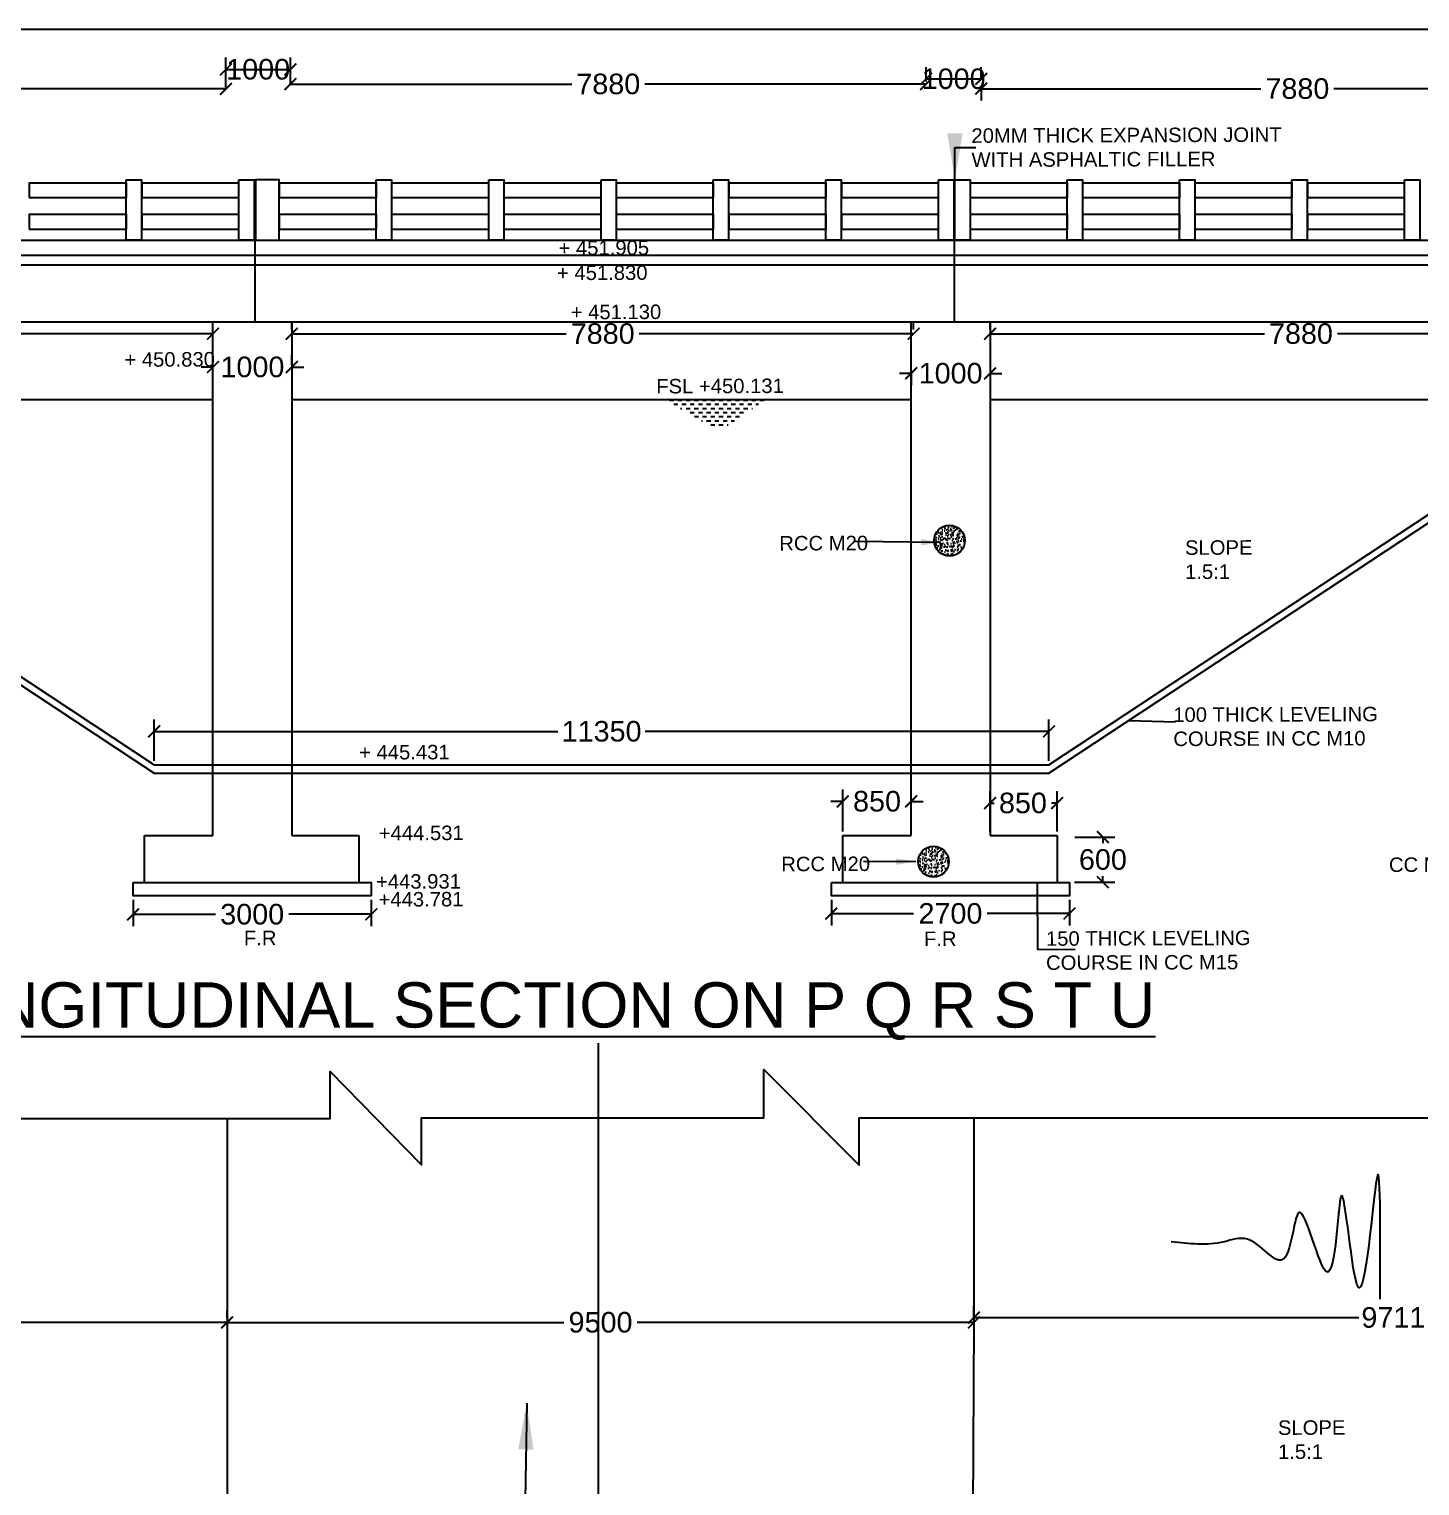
# Model space of a CAD drawing. Header units: inches. Extents: x 0 to 11487, y 0 to 10656.
# Drawn here: x 612.46 to 633.58, y 521.7 to 543.82 of the extents above; entities that cross this region are included whole.
import ezdxf

# ---------------------------------------------------------------- set-up
doc = ezdxf.new("R2010")
doc.units = ezdxf.units.IN
doc.header["$MEASUREMENT"] = 0
doc.layers.add('DIMENSION', color=255, linetype='Continuous')
doc.layers.add('TEXT', color=255, linetype='Continuous')
doc.styles.get("Standard").update_dxf_attribs({"font": 'arial.ttf'})
doc.styles.add('TIMES NEW ROMAN', font='times.ttf')
doc.dimstyles.new('dig', dxfattribs={"dimtxt": 0.3125, "dimasz": 0.18, "dimexe": 0.18, "dimexo": 0.0625, "dimgap": 0.09, "dimtad": 0, "dimtih": 1, "dimtoh": 1, "dimdec": 4, "dimzin": 0, "dimdsep": 46, "dimtxsty": 'Standard', "dimblk": 'ARCHTICK', "dimcen": 0.09, "dimadec": 0, "dimazin": 0, "dimtfac": 1, "dimtdec": 4, "dimtofl": 0, "dimtmove": 0, "dimatfit": 3, "dimldrblk": 'ARCHTICK', "dimfxl": 1, "dimtolj": 1, "dimtzin": 0, "dimarcsym": 0})
doc.dimstyles.new('ISO-25', dxfattribs={"dimtxt": 0.636364, "dimasz": 0.703125, "dimexe": 1.25, "dimexo": 0.625, "dimtad": 0, "dimtih": 1, "dimtoh": 1, "dimlfac": 100, "dimtxsty": 'TIMES NEW ROMAN', "dimcen": 2.5, "dimadec": 0, "dimazin": 0, "dimtfac": 1, "dimtmove": 0, "dimatfit": 3, "dimfxl": 1, "dimarcsym": 0})

# ---------------------------------------------------------------- blocks, each defined once
blk = doc.blocks.new('_ArchTick')
at = {"color": 0, "linetype": 'ByBlock', "const_width": 0.15}
blk.add_lwpolyline([(-0.5, -0.5), (0.5, 0.5)], dxfattribs=at)
blk = doc.blocks.new('*D43')
at = {"layer": 'Defpoints', "color": 0, "transparency": 16777216}
for p in [(605.529, 542.878), (615.448, 542.915), (615.448, 542.878)]:
    blk.add_point(p, dxfattribs=at)
at = {"layer": 'TEXT', "color": 0, "lineweight": -2, "transparency": 16777216}
for p, q in [((605.529, 542.941), (605.529, 543.095)), ((615.448, 542.941), (615.448, 543.095)), ((605.529, 542.915), (609.934, 542.915)), ((615.448, 542.915), (611.043, 542.915))]:
    blk.add_line(p, q, dxfattribs=at)
at = {"layer": 'TEXT', "color": 0, "lineweight": -2, "transparency": 16777216, "xscale": 0.18, "yscale": 0.18, "zscale": 0.18, "rotation": 180}
blk.add_blockref('_ArchTick', (605.529, 542.915), dxfattribs=at)
at = {"layer": 'TEXT', "color": 0, "lineweight": -2, "transparency": 16777216, "xscale": 0.18, "yscale": 0.18, "zscale": 0.18}
blk.add_blockref('_ArchTick', (615.448, 542.915), dxfattribs=at)
at = {"layer": 'TEXT', "color": 0, "transparency": 16777216, "insert": (610.488, 542.915), "char_height": 0.3125, "attachment_point": 5}
blk.add_mtext('\\A1;7880', dxfattribs=at)
blk = doc.blocks.new('*D44')
at = {"layer": 'Defpoints', "color": 0, "transparency": 16777216}
for p in [(616.429, 543.211), (615.448, 542.915), (616.429, 542.915)]:
    blk.add_point(p, dxfattribs=at)
at = {"layer": 'TEXT', "color": 0, "lineweight": -2, "transparency": 16777216}
for p, q in [((615.448, 542.978), (615.448, 543.391)), ((615.448, 543.211), (616.429, 543.211)), ((616.429, 542.978), (616.429, 543.391))]:
    blk.add_line(p, q, dxfattribs=at)
at = {"layer": 'TEXT', "color": 0, "lineweight": -2, "transparency": 16777216, "xscale": 0.18, "yscale": 0.18, "zscale": 0.18, "rotation": 180}
blk.add_blockref('_ArchTick', (615.448, 543.211), dxfattribs=at)
at = {"layer": 'TEXT', "color": 0, "lineweight": -2, "transparency": 16777216, "xscale": 0.18, "yscale": 0.18, "zscale": 0.18}
blk.add_blockref('_ArchTick', (616.429, 543.211), dxfattribs=at)
at = {"layer": 'TEXT', "color": 0, "transparency": 16777216, "insert": (615.938, 543.211), "char_height": 0.3125, "attachment_point": 5}
blk.add_mtext('\\A1;1000', dxfattribs=at)
blk = doc.blocks.new('*D45')
at = {"layer": 'Defpoints', "color": 0, "transparency": 16777216}
for p in [(626.084, 542.988), (616.429, 542.966), (626.084, 542.966)]:
    blk.add_point(p, dxfattribs=at)
at = {"layer": 'TEXT', "color": 0, "lineweight": -2, "transparency": 16777216}
for p, q in [((616.429, 543.028), (616.429, 543.168)), ((616.429, 542.988), (620.702, 542.988)), ((626.084, 542.988), (621.811, 542.988)), ((626.084, 543.028), (626.084, 543.168))]:
    blk.add_line(p, q, dxfattribs=at)
at = {"layer": 'TEXT', "color": 0, "lineweight": -2, "transparency": 16777216, "xscale": 0.18, "yscale": 0.18, "zscale": 0.18, "rotation": 180}
blk.add_blockref('_ArchTick', (616.429, 542.988), dxfattribs=at)
at = {"layer": 'TEXT', "color": 0, "lineweight": -2, "transparency": 16777216, "xscale": 0.18, "yscale": 0.18, "zscale": 0.18}
blk.add_blockref('_ArchTick', (626.084, 542.988), dxfattribs=at)
at = {"layer": 'TEXT', "color": 0, "transparency": 16777216, "insert": (621.257, 542.988), "char_height": 0.3125, "attachment_point": 5}
blk.add_mtext('\\A1;7880', dxfattribs=at)
blk = doc.blocks.new('*D46')
at = {"layer": 'Defpoints', "color": 0, "transparency": 16777216}
for p in [(626.084, 542.988), (626.922, 543.067), (626.922, 542.988)]:
    blk.add_point(p, dxfattribs=at)
at = {"layer": 'TEXT', "color": 0, "lineweight": -2, "transparency": 16777216}
for p, q in [((626.084, 543.05), (626.084, 543.247)), ((626.922, 543.05), (626.922, 543.247)), ((626.084, 543.067), (626.922, 543.067))]:
    blk.add_line(p, q, dxfattribs=at)
at = {"layer": 'TEXT', "color": 0, "lineweight": -2, "transparency": 16777216, "xscale": 0.18, "yscale": 0.18, "zscale": 0.18, "rotation": 180}
blk.add_blockref('_ArchTick', (626.084, 543.067), dxfattribs=at)
at = {"layer": 'TEXT', "color": 0, "lineweight": -2, "transparency": 16777216, "xscale": 0.18, "yscale": 0.18, "zscale": 0.18}
blk.add_blockref('_ArchTick', (626.922, 543.067), dxfattribs=at)
at = {"layer": 'TEXT', "color": 0, "transparency": 16777216, "insert": (626.503, 543.067), "char_height": 0.3125, "attachment_point": 5}
blk.add_mtext('\\A1;1000', dxfattribs=at)
blk = doc.blocks.new('*D47')
at = {"layer": 'Defpoints', "color": 0, "transparency": 16777216}
for p in [(626.922, 542.988), (636.527, 542.988), (636.527, 542.918)]:
    blk.add_point(p, dxfattribs=at)
at = {"layer": 'TEXT', "color": 0, "lineweight": -2, "transparency": 16777216}
for p, q in [((626.922, 542.925), (626.922, 542.738)), ((626.922, 542.918), (631.169, 542.918)), ((636.527, 542.918), (632.279, 542.918)), ((636.527, 542.925), (636.527, 542.738))]:
    blk.add_line(p, q, dxfattribs=at)
at = {"layer": 'TEXT', "color": 0, "lineweight": -2, "transparency": 16777216, "xscale": 0.18, "yscale": 0.18, "zscale": 0.18, "rotation": 180}
blk.add_blockref('_ArchTick', (626.922, 542.918), dxfattribs=at)
at = {"layer": 'TEXT', "color": 0, "lineweight": -2, "transparency": 16777216, "xscale": 0.18, "yscale": 0.18, "zscale": 0.18}
blk.add_blockref('_ArchTick', (636.527, 542.918), dxfattribs=at)
at = {"layer": 'TEXT', "color": 0, "transparency": 16777216, "insert": (631.724, 542.918), "char_height": 0.3125, "attachment_point": 5}
blk.add_mtext('\\A1;7880', dxfattribs=at)
blk = doc.blocks.new('*D62')
at = {"layer": 'Defpoints', "color": 0, "transparency": 16777216}
for p in [(624.645, 530.659), (628.263, 530.659), (628.263, 530.389)]:
    blk.add_point(p, dxfattribs=at)
at = {"layer": 'TEXT', "color": 0, "lineweight": -2, "transparency": 16777216}
for p, q in [((624.645, 530.597), (624.645, 530.209)), ((628.263, 530.597), (628.263, 530.209)), ((624.645, 530.389), (625.895, 530.389)), ((628.263, 530.389), (627.013, 530.389))]:
    blk.add_line(p, q, dxfattribs=at)
at = {"layer": 'TEXT', "color": 0, "lineweight": -2, "transparency": 16777216, "xscale": 0.18, "yscale": 0.18, "zscale": 0.18, "rotation": 180}
blk.add_blockref('_ArchTick', (624.645, 530.389), dxfattribs=at)
at = {"layer": 'TEXT', "color": 0, "lineweight": -2, "transparency": 16777216, "xscale": 0.18, "yscale": 0.18, "zscale": 0.18}
blk.add_blockref('_ArchTick', (628.263, 530.389), dxfattribs=at)
at = {"layer": 'TEXT', "color": 0, "transparency": 16777216, "insert": (626.454, 530.389), "char_height": 0.3125, "attachment_point": 5}
blk.add_mtext('\\A1;2700', dxfattribs=at)
blk = doc.blocks.new('*D63')
at = {"layer": 'Defpoints', "color": 0, "transparency": 16777216}
for p in [(625.858, 532.093), (624.819, 531.573), (625.858, 531.573)]:
    blk.add_point(p, dxfattribs=at)
at = {"layer": 'TEXT', "color": 0, "lineweight": -2, "transparency": 16777216}
for p, q in [((624.819, 531.635), (624.819, 532.273)), ((625.858, 531.635), (625.858, 532.273)), ((624.819, 532.093), (624.639, 532.093)), ((625.858, 532.093), (626.038, 532.093))]:
    blk.add_line(p, q, dxfattribs=at)
at = {"layer": 'TEXT', "color": 0, "lineweight": -2, "transparency": 16777216, "xscale": 0.18, "yscale": 0.18, "zscale": 0.18}
blk.add_blockref('_ArchTick', (624.819, 532.093), dxfattribs=at)
at = {"layer": 'TEXT', "color": 0, "lineweight": -2, "transparency": 16777216, "xscale": 0.18, "yscale": 0.18, "zscale": 0.18, "rotation": 180}
blk.add_blockref('_ArchTick', (625.858, 532.093), dxfattribs=at)
at = {"layer": 'TEXT', "color": 0, "transparency": 16777216, "insert": (625.339, 532.093), "char_height": 0.3125, "attachment_point": 5}
blk.add_mtext('\\A1;850', dxfattribs=at)
blk = doc.blocks.new('*D64')
at = {"layer": 'Defpoints', "color": 0, "transparency": 16777216}
for p in [(628.074, 532.067), (627.056, 531.573), (628.074, 531.573)]:
    blk.add_point(p, dxfattribs=at)
at = {"layer": 'TEXT', "color": 0, "lineweight": -2, "transparency": 16777216}
for p, q in [((627.056, 531.635), (627.056, 532.247)), ((628.074, 531.635), (628.074, 532.247)), ((627.056, 532.067), (627.12, 532.067)), ((628.074, 532.067), (627.99, 532.067))]:
    blk.add_line(p, q, dxfattribs=at)
at = {"layer": 'TEXT', "color": 0, "lineweight": -2, "transparency": 16777216, "xscale": 0.18, "yscale": 0.18, "zscale": 0.18, "rotation": 180}
blk.add_blockref('_ArchTick', (627.056, 532.067), dxfattribs=at)
at = {"layer": 'TEXT', "color": 0, "lineweight": -2, "transparency": 16777216, "xscale": 0.18, "yscale": 0.18, "zscale": 0.18}
blk.add_blockref('_ArchTick', (628.074, 532.067), dxfattribs=at)
at = {"layer": 'TEXT', "color": 0, "transparency": 16777216, "insert": (627.555, 532.067), "char_height": 0.3125, "attachment_point": 5}
blk.add_mtext('\\A1;850', dxfattribs=at)
blk = doc.blocks.new('*D65')
at = {"layer": 'Defpoints', "color": 0, "transparency": 16777216}
for p in [(625.858, 538.671), (627.056, 538.671), (627.056, 538.594)]:
    blk.add_point(p, dxfattribs=at)
at = {"layer": 'TEXT', "color": 0, "lineweight": -2, "transparency": 16777216}
for p, q in [((625.858, 538.594), (625.678, 538.594)), ((625.858, 538.609), (625.858, 538.414)), ((627.056, 538.609), (627.056, 538.414)), ((627.056, 538.594), (627.236, 538.594))]:
    blk.add_line(p, q, dxfattribs=at)
at = {"layer": 'TEXT', "color": 0, "lineweight": -2, "transparency": 16777216, "xscale": 0.18, "yscale": 0.18, "zscale": 0.18}
blk.add_blockref('_ArchTick', (625.858, 538.594), dxfattribs=at)
at = {"layer": 'TEXT', "color": 0, "lineweight": -2, "transparency": 16777216, "xscale": 0.18, "yscale": 0.18, "zscale": 0.18, "rotation": 180}
blk.add_blockref('_ArchTick', (627.056, 538.594), dxfattribs=at)
at = {"layer": 'TEXT', "color": 0, "transparency": 16777216, "insert": (626.457, 538.594), "char_height": 0.3125, "attachment_point": 5}
blk.add_mtext('\\A1;1000', dxfattribs=at)
blk = doc.blocks.new('*D66')
at = {"layer": 'Defpoints', "color": 0, "transparency": 16777216}
for p in [(614.039, 530.659), (617.657, 530.659), (617.657, 530.377)]:
    blk.add_point(p, dxfattribs=at)
at = {"layer": 'TEXT', "color": 0, "lineweight": -2, "transparency": 16777216}
for p, q in [((614.039, 530.597), (614.039, 530.197)), ((617.657, 530.597), (617.657, 530.197)), ((614.039, 530.377), (615.292, 530.377)), ((617.657, 530.377), (616.404, 530.377))]:
    blk.add_line(p, q, dxfattribs=at)
at = {"layer": 'TEXT', "color": 0, "lineweight": -2, "transparency": 16777216, "xscale": 0.18, "yscale": 0.18, "zscale": 0.18, "rotation": 180}
blk.add_blockref('_ArchTick', (614.039, 530.377), dxfattribs=at)
at = {"layer": 'TEXT', "color": 0, "lineweight": -2, "transparency": 16777216, "xscale": 0.18, "yscale": 0.18, "zscale": 0.18}
blk.add_blockref('_ArchTick', (617.657, 530.377), dxfattribs=at)
at = {"layer": 'TEXT', "color": 0, "transparency": 16777216, "insert": (615.848, 530.377), "char_height": 0.3125, "attachment_point": 5}
blk.add_mtext('\\A1;3000', dxfattribs=at)
blk = doc.blocks.new('*D67')
at = {"layer": 'Defpoints', "color": 0, "transparency": 16777216}
for p in [(615.252, 538.66), (616.45, 538.69), (616.45, 538.66)]:
    blk.add_point(p, dxfattribs=at)
at = {"layer": 'TEXT', "color": 0, "lineweight": -2, "transparency": 16777216}
for p, q in [((615.252, 538.722), (615.252, 538.87)), ((616.45, 538.722), (616.45, 538.87)), ((615.252, 538.69), (615.072, 538.69)), ((616.45, 538.69), (616.63, 538.69))]:
    blk.add_line(p, q, dxfattribs=at)
at = {"layer": 'TEXT', "color": 0, "lineweight": -2, "transparency": 16777216, "xscale": 0.18, "yscale": 0.18, "zscale": 0.18}
blk.add_blockref('_ArchTick', (615.252, 538.69), dxfattribs=at)
at = {"layer": 'TEXT', "color": 0, "lineweight": -2, "transparency": 16777216, "xscale": 0.18, "yscale": 0.18, "zscale": 0.18, "rotation": 180}
blk.add_blockref('_ArchTick', (616.45, 538.69), dxfattribs=at)
at = {"layer": 'TEXT', "color": 0, "transparency": 16777216, "insert": (615.851, 538.69), "char_height": 0.3125, "attachment_point": 5}
blk.add_mtext('\\A1;1000', dxfattribs=at)
blk = doc.blocks.new('*D76')
at = {"layer": 'Defpoints', "color": 0, "transparency": 16777216}
for p in [(605.807, 539.196), (615.252, 539.196), (615.252, 539.196)]:
    blk.add_point(p, dxfattribs=at)
at = {"layer": 'TEXT', "color": 0, "lineweight": -2, "transparency": 16777216}
for p, q in [((605.807, 539.258), (605.807, 539.376)), ((615.252, 539.258), (615.252, 539.376)), ((605.807, 539.196), (609.975, 539.196)), ((615.252, 539.196), (611.085, 539.196))]:
    blk.add_line(p, q, dxfattribs=at)
at = {"layer": 'TEXT', "color": 0, "lineweight": -2, "transparency": 16777216, "xscale": 0.18, "yscale": 0.18, "zscale": 0.18, "rotation": 180}
blk.add_blockref('_ArchTick', (605.807, 539.196), dxfattribs=at)
at = {"layer": 'TEXT', "color": 0, "lineweight": -2, "transparency": 16777216, "xscale": 0.18, "yscale": 0.18, "zscale": 0.18}
blk.add_blockref('_ArchTick', (615.252, 539.196), dxfattribs=at)
at = {"layer": 'TEXT', "color": 0, "transparency": 16777216, "insert": (610.53, 539.196), "char_height": 0.3125, "attachment_point": 5}
blk.add_mtext('\\A1;7880', dxfattribs=at)
blk = doc.blocks.new('*D77')
at = {"layer": 'Defpoints', "color": 0, "transparency": 16777216}
for p in [(616.45, 539.196), (625.895, 539.196), (625.895, 539.196)]:
    blk.add_point(p, dxfattribs=at)
at = {"layer": 'TEXT', "color": 0, "lineweight": -2, "transparency": 16777216}
for p, q in [((616.45, 539.258), (616.45, 539.376)), ((625.895, 539.258), (625.895, 539.376)), ((616.45, 539.196), (620.618, 539.196)), ((625.895, 539.196), (621.727, 539.196))]:
    blk.add_line(p, q, dxfattribs=at)
at = {"layer": 'TEXT', "color": 0, "lineweight": -2, "transparency": 16777216, "xscale": 0.18, "yscale": 0.18, "zscale": 0.18, "rotation": 180}
blk.add_blockref('_ArchTick', (616.45, 539.196), dxfattribs=at)
at = {"layer": 'TEXT', "color": 0, "lineweight": -2, "transparency": 16777216, "xscale": 0.18, "yscale": 0.18, "zscale": 0.18}
blk.add_blockref('_ArchTick', (625.895, 539.196), dxfattribs=at)
at = {"layer": 'TEXT', "color": 0, "transparency": 16777216, "insert": (621.172, 539.196), "char_height": 0.3125, "attachment_point": 5}
blk.add_mtext('\\A1;7880', dxfattribs=at)
blk = doc.blocks.new('*D78')
at = {"layer": 'Defpoints', "color": 0, "transparency": 16777216}
for p in [(627.056, 539.196), (636.501, 539.196), (636.501, 539.196)]:
    blk.add_point(p, dxfattribs=at)
at = {"layer": 'TEXT', "color": 0, "lineweight": -2, "transparency": 16777216}
for p, q in [((627.056, 539.258), (627.056, 539.376)), ((636.501, 539.258), (636.501, 539.376)), ((627.056, 539.196), (631.224, 539.196)), ((636.501, 539.196), (632.333, 539.196))]:
    blk.add_line(p, q, dxfattribs=at)
at = {"layer": 'TEXT', "color": 0, "lineweight": -2, "transparency": 16777216, "xscale": 0.18, "yscale": 0.18, "zscale": 0.18, "rotation": 180}
blk.add_blockref('_ArchTick', (627.056, 539.196), dxfattribs=at)
at = {"layer": 'TEXT', "color": 0, "lineweight": -2, "transparency": 16777216, "xscale": 0.18, "yscale": 0.18, "zscale": 0.18}
blk.add_blockref('_ArchTick', (636.501, 539.196), dxfattribs=at)
at = {"layer": 'TEXT', "color": 0, "transparency": 16777216, "insert": (631.778, 539.196), "char_height": 0.3125, "attachment_point": 5}
blk.add_mtext('\\A1;7880', dxfattribs=at)
blk = doc.blocks.new('*D79')
at = {"layer": 'Defpoints', "color": 0, "transparency": 16777216}
for p in [(627.951, 533.156), (614.359, 532.648), (627.951, 532.648)]:
    blk.add_point(p, dxfattribs=at)
at = {"layer": 'TEXT', "color": 0, "lineweight": -2, "transparency": 16777216}
for p, q in [((614.359, 532.71), (614.359, 533.336)), ((627.951, 532.71), (627.951, 533.336)), ((614.359, 533.156), (620.492, 533.156)), ((627.951, 533.156), (621.818, 533.156))]:
    blk.add_line(p, q, dxfattribs=at)
at = {"layer": 'TEXT', "color": 0, "lineweight": -2, "transparency": 16777216, "xscale": 0.18, "yscale": 0.18, "zscale": 0.18, "rotation": 180}
blk.add_blockref('_ArchTick', (614.359, 533.156), dxfattribs=at)
at = {"layer": 'TEXT', "color": 0, "lineweight": -2, "transparency": 16777216, "xscale": 0.18, "yscale": 0.18, "zscale": 0.18}
blk.add_blockref('_ArchTick', (627.951, 533.156), dxfattribs=at)
at = {"layer": 'TEXT', "color": 0, "transparency": 16777216, "insert": (621.155, 533.156), "char_height": 0.3125, "attachment_point": 5}
blk.add_mtext('\\A1;11350', dxfattribs=at)
blk = doc.blocks.new('*D105')
at = {"layer": 'Defpoints', "color": 0, "transparency": 16777216}
for p in [(639.555, 524.252), (639.555, 524.252), (626.81, 524.167)]:
    blk.add_point(p, dxfattribs=at)
at = {"layer": 'TEXT', "color": 0, "lineweight": -2, "transparency": 16777216}
for p, q in [((626.81, 524.229), (626.81, 524.432)), ((639.555, 524.314), (639.555, 524.432)), ((626.81, 524.252), (632.656, 524.252)), ((639.555, 524.252), (633.709, 524.252))]:
    blk.add_line(p, q, dxfattribs=at)
at = {"layer": 'TEXT', "color": 0, "lineweight": -2, "transparency": 16777216, "xscale": 0.18, "yscale": 0.18, "zscale": 0.18, "rotation": 180}
blk.add_blockref('_ArchTick', (626.81, 524.252), dxfattribs=at)
at = {"layer": 'TEXT', "color": 0, "lineweight": -2, "transparency": 16777216, "xscale": 0.18, "yscale": 0.18, "zscale": 0.18}
blk.add_blockref('_ArchTick', (639.555, 524.252), dxfattribs=at)
at = {"layer": 'TEXT', "color": 0, "transparency": 16777216, "insert": (633.182, 524.252), "char_height": 0.3125, "attachment_point": 5}
blk.add_mtext('\\A1;9711', dxfattribs=at)
blk = doc.blocks.new('*D106')
at = {"layer": 'Defpoints', "color": 0, "transparency": 16777216}
for p in [(615.468, 524.213), (626.81, 524.252), (626.81, 524.179)]:
    blk.add_point(p, dxfattribs=at)
at = {"layer": 'TEXT', "color": 0, "lineweight": -2, "transparency": 16777216}
for p, q in [((615.468, 524.179), (620.583, 524.179)), ((626.81, 524.179), (621.695, 524.179)), ((626.81, 524.189), (626.81, 523.999)), ((615.468, 524.151), (615.468, 523.999))]:
    blk.add_line(p, q, dxfattribs=at)
at = {"layer": 'TEXT', "color": 0, "lineweight": -2, "transparency": 16777216, "xscale": 0.18, "yscale": 0.18, "zscale": 0.18, "rotation": 180}
blk.add_blockref('_ArchTick', (615.468, 524.179), dxfattribs=at)
at = {"layer": 'TEXT', "color": 0, "lineweight": -2, "transparency": 16777216, "xscale": 0.18, "yscale": 0.18, "zscale": 0.18}
blk.add_blockref('_ArchTick', (626.81, 524.179), dxfattribs=at)
at = {"layer": 'TEXT', "color": 0, "transparency": 16777216, "insert": (621.139, 524.179), "char_height": 0.3125, "attachment_point": 5}
blk.add_mtext('\\A1;9500', dxfattribs=at)
blk = doc.blocks.new('*D107')
at = {"layer": 'Defpoints', "color": 0, "transparency": 16777216}
for p in [(602.666, 524.179), (615.468, 524.179), (615.468, 524.179)]:
    blk.add_point(p, dxfattribs=at)
at = {"layer": 'TEXT', "color": 0, "lineweight": -2, "transparency": 16777216}
for p, q in [((602.666, 524.242), (602.666, 524.359)), ((602.666, 524.179), (608.541, 524.179)), ((615.468, 524.179), (609.594, 524.179)), ((615.468, 524.242), (615.468, 524.359))]:
    blk.add_line(p, q, dxfattribs=at)
at = {"layer": 'TEXT', "color": 0, "lineweight": -2, "transparency": 16777216, "xscale": 0.18, "yscale": 0.18, "zscale": 0.18, "rotation": 180}
blk.add_blockref('_ArchTick', (602.666, 524.179), dxfattribs=at)
at = {"layer": 'TEXT', "color": 0, "lineweight": -2, "transparency": 16777216, "xscale": 0.18, "yscale": 0.18, "zscale": 0.18}
blk.add_blockref('_ArchTick', (615.468, 524.179), dxfattribs=at)
at = {"layer": 'TEXT', "color": 0, "transparency": 16777216, "insert": (609.067, 524.179), "char_height": 0.3125, "attachment_point": 5}
blk.add_mtext('\\A1;9711', dxfattribs=at)
blk = doc.blocks.new('*D115')
at = {"layer": 'Defpoints', "color": 0, "transparency": 16777216}
for p in [(628.282, 531.551), (628.77, 531.551), (628.275, 530.865)]:
    blk.add_point(p, dxfattribs=at)
at = {"layer": 'TEXT', "color": 0, "lineweight": -2, "transparency": 16777216}
for p, q in [((628.344, 531.551), (628.95, 531.551)), ((628.77, 531.551), (628.77, 531.458)), ((628.338, 530.865), (628.95, 530.865)), ((628.77, 530.865), (628.77, 530.959))]:
    blk.add_line(p, q, dxfattribs=at)
at = {"layer": 'TEXT', "color": 0, "lineweight": -2, "transparency": 16777216, "xscale": 0.18, "yscale": 0.18, "zscale": 0.18}
for p, rotation in [((628.77, 531.551), 90), ((628.77, 530.865), 270)]:
    blk.add_blockref('_ArchTick', p, dxfattribs=dict(at, rotation=rotation))
at = {"layer": 'TEXT', "color": 0, "transparency": 16777216, "insert": (628.77, 531.208), "char_height": 0.3125, "attachment_point": 5}
blk.add_mtext('\\A1;600', dxfattribs=at)
blk = doc.blocks.new('*D117')
at = {"layer": 'Defpoints', "color": 0, "transparency": 16777216}
for p in [(649.414, 522.564), (622.235, 506.71), (621.103, 506.3), (624.476, 506.3), (594.384, 490.951)]:
    blk.add_point(p, dxfattribs=at)
at = {"layer": 'TEXT', "color": 0, "lineweight": -2, "transparency": 16777216}
blk.add_line((622.294, 506.12), (622.474, 506.12), dxfattribs=at)
for start, end in [(0, 29.8762), (351.4283, 0)]:
    blk.add_arc((621.103, 506.3), 1.204, start, end, dxfattribs=at)
at = {"layer": 'TEXT', "color": 0, "lineweight": -2, "transparency": 16777216, "xscale": 0.18, "yscale": 0.18, "zscale": 0.18}
for p, rotation in [((622.147, 506.9), 119.8761536439785), ((622.307, 506.3), 270.0000000000005)]:
    blk.add_blockref('_ArchTick', p, dxfattribs=dict(at, rotation=rotation))
at = {"layer": 'TEXT', "color": 0, "transparency": 16777216, "insert": (622.87, 506.12), "char_height": 0.3125, "attachment_point": 5}
blk.add_mtext('\\A1;30°', dxfattribs=at)

msp = doc.modelspace()

# ---------------------------------------------------------------- hatches: boundary and pattern name
at = {"layer": 'TEXT'}
h = msp.add_hatch(dxfattribs=at)
h.set_pattern_fill('DASH', color=256, scale=0.5)
h.paths.add_polyline_path([(623.646, 538.19747), (622.12081, 538.19747), (622.86368, 537.76269), (623.00689, 537.76269)])
h = msp.add_hatch(dxfattribs=at)
h.set_pattern_fill('AR-CONC', color=256, scale=0.016612, style=0)
h.set_pattern_definition([(50, (-3284.36815, -2194.03998), (0.1191491726, -0.010424202), [0.0124587816, -0.1370465973]), (355, (-3284.36815, -2194.03998), (-0.0230489674, 0.1249519666), [0.0099670253, -0.109637278]), (100.4514, (-3284.35822, -2194.04085), (0.0961002937, 0.1145276888), [0.0105883347, -0.1164716857]), (46.1842, (-3284.36815, -2194.00675), (0.177286975, -0.0274955366), [0.0186881724, -0.205569896]), (96.6356, (-3284.35338, -2194.00905), (0.1552634466, 0.161817624), [0.0158825026, -0.1747075006]), (351.1842, (-3284.36815, -2194.00675), (0.15526332, 0.161817745), [0.014950538, -0.164455917]), (21, (-3284.35154, -2194.01506), (0.0991564611, -0.0668818776), [0.0124587816, -0.1370465973]), (326, (-3284.35154, -2194.01506), (0.0404188343, 0.1204598136), [0.0099670253, -0.109637278]), (71.4514, (-3284.34328, -2194.02063), (0.139575336, 0.0535778268), [0.0105883347, -0.1164716857]), (37.5, (-3284.368153, -2194.03998), (0.00201995975, 0.0552993575), [0, -0.1083083412, 0, -0.1112984487, 0, -0.1100525706]), (7.5, (-3284.36815, -2194.03998), (0.0437003454, 0.0655185249), [0, -0.0634567275, 0, -0.1058165848, 0, -0.0419445646]), (327.5, (-3284.405197, -2194.03998), (0.08867702843, -0.0037467496), [0, -0.0415292719, 0, -0.1295713284, 0, -0.1719311857]), (317.5, (-3284.42181, -2194.03998), (0.096877188, 0.0166291481), [0, -0.0539880535, 0, -0.0860486514, 0, -0.1220960594])])
h.paths.add_polyline_path([(626.6737, 536.05364, 1), (626.20518, 536.05364, 1)])
h = msp.add_hatch(dxfattribs=at)
h.set_pattern_fill('AR-CONC', color=256, scale=0.016612, style=0)
h.set_pattern_definition([(50, (-3284.61123, -2198.91665), (0.1191491726, -0.010424202), [0.0124587816, -0.1370465973]), (355, (-3284.61123, -2198.91665), (-0.0230489674, 0.1249519666), [0.0099670253, -0.109637278]), (100.4514, (-3284.6013, -2198.91752), (0.0961002937, 0.1145276888), [0.0105883347, -0.1164716857]), (46.1842, (-3284.61123, -2198.88343), (0.177286975, -0.0274955366), [0.0186881724, -0.205569896]), (96.6356, (-3284.59646, -2198.88572), (0.1552634466, 0.161817624), [0.0158825026, -0.1747075006]), (351.1842, (-3284.61123, -2198.88343), (0.15526332, 0.161817745), [0.014950538, -0.164455917]), (21, (-3284.59462, -2198.89174), (0.0991564611, -0.0668818776), [0.0124587816, -0.1370465973]), (326, (-3284.59462, -2198.89174), (0.0404188343, 0.1204598136), [0.0099670253, -0.109637278]), (71.4514, (-3284.58636, -2198.89731), (0.139575336, 0.0535778268), [0.0105883347, -0.1164716857]), (37.5, (-3284.611233, -2198.916653), (0.00201995975, 0.0552993575), [0, -0.1083083412, 0, -0.1112984487, 0, -0.1100525706]), (7.5, (-3284.61123, -2198.91665), (0.0437003454, 0.0655185249), [0, -0.0634567275, 0, -0.1058165848, 0, -0.0419445646]), (327.5, (-3284.648277, -2198.916653), (0.08867702843, -0.0037467496), [0, -0.0415292719, 0, -0.1295713284, 0, -0.1719311857]), (317.5, (-3284.66489, -2198.91665), (0.096877188, 0.0166291481), [0, -0.0539880535, 0, -0.0860486514, 0, -0.1220960594])])
h.paths.add_polyline_path([(626.43062, 531.17697, 1), (625.9621, 531.17697, 1)])

# ---------------------------------------------------------------- linework, layer by layer
at = {"layer": 'DIMENSION', "ltscale": 0.02}
msp.add_lwpolyline([(629.16354, 533.31928), (629.87405, 533.30068)], dxfattribs=at)
at = {"layer": 'TEXT'}
for p, q in [((615.2523, 531.57284), (615.2523, 539.37775)), ((616.45002, 539.37775), (616.45002, 531.57284)), ((625.85835, 531.57275), (625.85835, 539.37765)), ((627.05606, 539.37765), (627.05606, 531.57275)), ((614.21315, 530.86234), (614.21315, 531.57284)), ((617.46835, 531.57284), (617.46835, 530.86234)), ((624.81919, 530.86225), (624.81919, 531.57275)), ((628.07439, 531.57275), (628.07439, 530.86225))]:
    msp.add_line(p, q, dxfattribs=at)
for points in [[(592.74593, 543.82232), (689.29637, 543.82232), (689.29637, 478.35098), (592.74593, 478.35098)], [(612.46098, 541.26617), (613.93778, 541.26617), (613.93778, 541.48505), (612.46098, 541.48505)], [(613.9351, 541.53563), (614.16767, 541.53563), (614.16767, 540.61669), (613.9351, 540.61669)], [(614.17019, 541.26617), (615.64698, 541.26617), (615.64698, 541.48505), (614.17019, 541.48505)], [(615.64431, 541.53563), (615.87688, 541.53563), (615.87688, 540.61669), (615.64431, 540.61669)], [(615.90001, 540.61669), (616.25895, 540.61669), (616.25895, 541.53563), (615.90001, 541.53563)], [(616.25895, 541.26617), (617.73574, 541.26617), (617.73574, 541.48505), (616.25895, 541.48505)], [(617.73307, 541.53563), (617.96564, 541.53563), (617.96564, 540.61669), (617.73307, 540.61669)], [(617.96578, 541.26617), (619.44258, 541.26617), (619.44258, 541.48505), (617.96578, 541.48505)], [(619.4399, 541.53563), (619.67247, 541.53563), (619.67247, 540.61669), (619.4399, 540.61669)], [(619.67202, 541.26617), (621.14882, 541.26617), (621.14882, 541.48505), (619.67202, 541.48505)], [(621.14615, 541.53563), (621.37872, 541.53563), (621.37872, 540.61669), (621.14615, 540.61669)], [(621.37767, 541.26617), (622.85446, 541.26617), (622.85446, 541.48505), (621.37767, 541.48505)], [(622.85179, 541.53563), (623.08436, 541.53563), (623.08436, 540.61669), (622.85179, 540.61669)], [(623.0875, 541.26617), (624.56429, 541.26617), (624.56429, 541.48505), (623.0875, 541.48505)], [(624.56162, 541.53563), (624.79419, 541.53563), (624.79419, 540.61669), (624.56162, 540.61669)], [(624.7967, 541.26617), (626.2735, 541.26617), (626.2735, 541.48505), (624.7967, 541.48505)], [(626.27083, 541.53563), (626.5034, 541.53563), (626.5034, 540.61669), (626.27083, 540.61669)], [(626.52216, 541.53563), (626.75474, 541.53563), (626.75474, 540.61669), (626.52216, 540.61669)], [(626.75488, 541.26617), (628.23167, 541.26617), (628.23167, 541.48505), (626.75488, 541.48505)], [(628.229, 541.53563), (628.46157, 541.53563), (628.46157, 540.61669), (628.229, 540.61669)], [(628.46112, 541.26617), (629.93792, 541.26617), (629.93792, 541.48505), (628.46112, 541.48505)], [(629.93524, 541.53563), (630.16781, 541.53563), (630.16781, 540.61669), (629.93524, 540.61669)], [(630.16676, 541.26617), (631.64356, 541.26617), (631.64356, 541.48505), (630.16676, 541.48505)], [(631.64088, 541.53563), (631.87346, 541.53563), (631.87346, 540.61669), (631.64088, 540.61669)], [(631.87659, 541.26617), (633.35339, 541.26617), (633.35339, 541.48505), (631.87659, 541.48505)], [(633.35072, 541.53563), (633.58329, 541.53563), (633.58329, 540.61669), (633.35072, 540.61669)], [(612.46098, 540.7859), (613.93778, 540.7859), (613.93778, 541.00479), (612.46098, 541.00479)], [(614.17019, 540.7859), (615.64698, 540.7859), (615.64698, 541.00479), (614.17019, 541.00479)], [(616.25895, 540.7859), (617.73574, 540.7859), (617.73574, 541.00479), (616.25895, 541.00479)], [(617.96578, 540.7859), (619.44258, 540.7859), (619.44258, 541.00479), (617.96578, 541.00479)], [(619.67202, 540.7859), (621.14882, 540.7859), (621.14882, 541.00479), (619.67202, 541.00479)], [(621.37767, 540.7859), (622.85446, 540.7859), (622.85446, 541.00479), (621.37767, 541.00479)], [(623.0875, 540.7859), (624.56429, 540.7859), (624.56429, 541.00479), (623.0875, 541.00479)], [(624.7967, 540.7859), (626.2735, 540.7859), (626.2735, 541.00479), (624.7967, 541.00479)], [(626.75488, 540.7859), (628.23167, 540.7859), (628.23167, 541.00479), (626.75488, 541.00479)], [(628.46112, 540.7859), (629.93792, 540.7859), (629.93792, 541.00479), (628.46112, 541.00479)], [(630.16676, 540.7859), (631.64356, 540.7859), (631.64356, 541.00479), (630.16676, 541.00479)], [(631.87659, 540.7859), (633.35339, 540.7859), (633.35339, 541.00479), (631.87659, 541.00479)], [(614.03902, 530.86234), (617.65698, 530.86234), (617.65698, 530.65934), (614.03902, 530.65934)], [(624.64506, 530.86225), (628.26303, 530.86225), (628.26303, 530.65925), (624.64506, 530.65925)]]:
    msp.add_lwpolyline(points, close=True, dxfattribs=at)
for points in [[(605.63243, 540.61669), (637.05985, 540.61669)], [(615.88858, 540.61669), (615.88858, 539.38738)], [(626.51034, 540.61669), (626.51034, 539.38738)], [(600.35144, 540.3884), (641.95878, 540.3884)], [(600.39043, 540.24454), (641.95658, 540.24454)], [(605.80749, 539.37783), (636.51725, 539.37756)], [(605.81484, 538.29532), (614.359, 532.64762)], [(605.96286, 538.19747), (615.2523, 538.19747)], [(614.359, 532.64762), (627.95094, 532.64762), (636.50991, 538.29505)], [(616.45002, 538.19747), (625.85835, 538.19747)], [(622.12081, 538.19747), (623.64984, 538.19747)], [(627.05606, 538.19747), (636.36596, 538.19747)], [(605.99083, 538.05053), (614.359, 532.51917)], [(614.359, 532.51917), (627.95094, 532.51917), (636.33395, 538.05051)], [(614.21315, 531.57284), (615.2523, 531.57284)], [(616.45002, 531.57284), (617.46835, 531.57284)], [(624.81919, 531.57275), (625.85835, 531.57275)], [(627.05606, 531.57275), (628.07439, 531.57275)], [(627.77199, 530.84487), (627.77514, 529.84756), (628.34776, 529.84252)], [(621.10318, 528.42032), (621.10318, 497.16916)], [(602.66624, 527.27431), (617.03305, 527.27431), (617.03305, 527.98904), (618.42111, 526.57247), (618.42111, 527.28567), (623.62177, 527.28567), (623.62177, 528.01927), (625.06889, 526.56946), (625.06889, 527.28466), (626.80965, 527.28466), (639.53433, 527.28466), (646.81658, 527.2992)], [(615.46787, 527.27431), (615.46787, 521.15234), (615.17558, 517.98223), (614.34645, 508.10729)], [(626.80965, 527.28466), (626.80965, 524.16679), (626.79537, 521.32204), (627.87036, 515.87591)]]:
    msp.add_lwpolyline(points, dxfattribs=at)
for centre in [(626.43944, 536.05364), (626.19636, 531.17697)]:
    msp.add_circle(centre, 0.23426, dxfattribs=at)
msp.add_spline([(632.97971, 524.53065), (632.92835, 526.35902), (632.64587, 524.71669), (632.38907, 526.09599), (632.17079, 524.94764), (631.74708, 525.84579), (631.49028, 525.12727), (630.96384, 525.44162), (630.61074, 525.40313), (629.80825, 525.40313)], degree=3, dxfattribs=at)

# ---------------------------------------------------------------- texts
msp.add_text('%%ULONGITUDINAL SECTION ON P Q R S T U', height=0.6875, dxfattribs=at).set_placement((610.62443, 528.6573))
at = {"layer": 'TEXT', "char_height": 0.22, "attachment_point": 1, "rotation": 0.2}
for s, insert, width in [('20MM THICK EXPANSION JOINT\\PWITH ASPHALTIC FILLER', (626.7725, 542.31514), 5.2892233), ('+ 451.905', (620.50046, 540.60828), 2.0168265), ('+ 451.830', (620.4769, 540.23006), 2.158913), ('+ 451.130', (620.68546, 539.63477), 1.9289538), ('+ 450.830', (613.90581, 538.91358), 2.3340456), ('FSL +450.131', (621.98418, 538.50857), 2.0488033), ('RCC M20', (623.85359, 536.12284), 1.7601522), ('SLOPE 1.5:1', (630.01638, 536.05698), 1.1624366), ('100 THICK LEVELING COURSE IN CC M10', (629.83809, 533.51915), 3.3363819), ('+ 445.431', (617.47127, 532.94752), 1.6073957), ('+444.531', (617.77041, 531.72092), 1.1624366), ('RCC M20', (623.88323, 531.25047), 1.5756293), ('CC M15', (633.11457, 531.24025), 1.1624366), ('+443.931', (617.7279, 530.98489), 1.1624366), ('+443.781', (617.76664, 530.7137), 1.1624366), ('F.R', (615.72126, 530.12704), 1.1624366), ('F.R', (626.05134, 530.11548), 1.1624366), ('150 THICK LEVELING COURSE IN CC M15', (627.90454, 530.11883), 3.6763111), ('SLOPE 1.5:1', (631.42824, 522.69), 1.1624366)]:
    msp.add_mtext(s, dxfattribs=dict(at, insert=insert, width=width))

# ---------------------------------------------------------------- dimensions: what is measured, and where the dimension line sits
at = {"layer": 'TEXT'}
for base, p1, p2, text, picture, middle in [((616.42903, 543.21114), (615.44761, 542.91522), (616.42903, 542.91522), '1000', '*D44', (615.93832, 543.21114)), ((626.92176, 543.06652), (626.08425, 542.98765), (626.92176, 542.98765), '1000', '*D46', (626.503, 543.06652)), ((628.07439, 532.06688), (627.05606, 531.57275), (628.07439, 531.57275), '850', '*D64', (627.55493, 532.06688)), ((628.26303, 530.38898), (624.64506, 530.65925), (628.26303, 530.65925), '2700', '*D62', (626.45405, 530.38898))]:
    dim = msp.add_linear_dim(base=base, p1=p1, p2=p2, text=text, dimstyle='dig', dxfattribs=at)
    dim.commit()
    dim.dimension.update_dxf_attribs({"geometry": picture, "text_midpoint": middle, "dimtype": 160})
for base, p1, p2, text, picture, middle in [((615.44761, 542.91522), (605.52924, 542.87829), (615.44761, 542.87829), '7880', '*D43', (610.48843, 542.91522)), ((626.08425, 542.98765), (616.42903, 542.9657), (626.08425, 542.9657), '7880', '*D45', (621.25664, 542.98765)), ((636.52686, 542.91847), (626.92176, 542.98765), (636.52686, 542.98765), '7880', '*D47', (631.72431, 542.91847)), ((615.2523, 539.19566), (605.80749, 539.19566), (615.2523, 539.19566), '7880', '*D76', (610.5299, 539.19566)), ((625.89483, 539.19566), (616.45002, 539.19566), (625.89483, 539.19566), '7880', '*D77', (621.17242, 539.19566)), ((636.50087, 539.19566), (627.05606, 539.19566), (636.50087, 539.19566), '7880', '*D78', (631.77847, 539.19566)), ((616.45002, 538.68968), (615.2523, 538.65975), (616.45002, 538.65975), '1000', '*D67', (615.85116, 538.68968)), ((627.05606, 538.59435), (625.85835, 538.67138), (627.05606, 538.67138), '1000', '*D65', (626.4572, 538.59435)), ((627.95094, 533.15576), (614.359, 532.64762), (627.95094, 532.64762), '11350', '*D79', (621.15497, 533.15576)), ((625.85835, 532.09281), (624.81919, 531.57275), (625.85835, 531.57275), '850', '*D63', (625.33877, 532.09281)), ((617.65698, 530.37719), (614.03902, 530.65934), (617.65698, 530.65934), '3000', '*D66', (615.848, 530.37719)), ((639.55452, 524.25166), (626.80965, 524.16679), (639.55452, 524.25166), '9711', '*D105', (633.18208, 524.25166)), ((615.46787, 524.17929), (602.66624, 524.17929), (615.46787, 524.17929), '9711', '*D107', (609.06706, 524.17929)), ((626.80965, 524.17929), (615.46787, 524.21333), (626.80965, 524.25166), '9500', '*D106', (621.13876, 524.17929))]:
    dim = msp.add_linear_dim(base=base, p1=p1, p2=p2, text=text, dimstyle='dig', dxfattribs=at)
    dim.commit()
    dim.dimension.update_dxf_attribs({"geometry": picture, "text_midpoint": middle})
dim = msp.add_linear_dim(base=(628.76985, 531.55085), p1=(628.27536, 530.86546), p2=(628.28172, 531.55085), angle=90, text='600', dimstyle='dig', dxfattribs=at)
dim.commit()
dim.dimension.update_dxf_attribs({"geometry": '*D115', "text_midpoint": (628.76985, 531.20815)})
dim = msp.add_angular_dim_2l(base=(622.23545, 506.71019), line1=((621.10318, 506.29993), (624.47582, 506.29993)), line2=((594.38443, 490.95075), (649.41404, 522.56372)), dimstyle='dig', dxfattribs=at)
dim.commit()
dim.dimension.update_dxf_attribs({"geometry": '*D117', "text_midpoint": (622.87035, 506.12043)})

# ---------------------------------------------------------------- leaders
for points, override in [([(626.52216, 541.53563), (626.52216, 542.02652), (626.8376, 542.02652)], {"dimgap": 0.625, "dimtad": 0}), ([(626.30626, 536.02514), (624.99597, 536.04227)], {"dimasz": 0.3, "dimgap": 0.625, "dimtad": 0}), ([(625.92588, 531.18052), (625.1354, 531.1724)], {"dimasz": 0.3, "dimgap": 0.625, "dimtad": 0}), ([(620.01695, 522.95218), (619.96099, 519.59688)], {"dimgap": 0.625, "dimtad": 0})]:
    msp.add_leader(points, dimstyle='ISO-25', override=override, dxfattribs=at)

doc.saveas('drawing.dxf')
